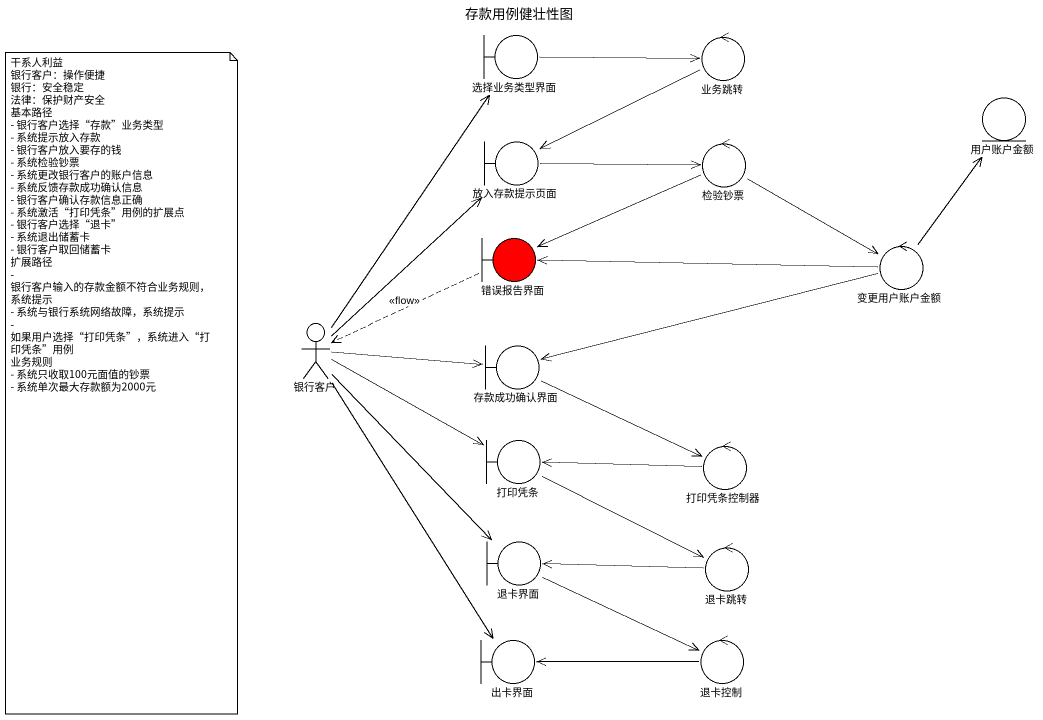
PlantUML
@startuml
title 存款用例健壮性图
boundary 选择业务类型界面
control 业务跳转
entity 用户账户金额
boundary 放入存款提示页面
control 检验钞票
boundary 错误报告界面 #FF0000
control 变更用户账户金额
actor 银行客户
boundary 存款成功确认界面
boundary 打印凭条
control 打印凭条控制器
boundary 退卡界面
control 退卡跳转
boundary 出卡界面
control 退卡控制
选择业务类型界面 -right-> 业务跳转
业务跳转 -left-> 放入存款提示页面
放入存款提示页面 -right-> 检验钞票
检验钞票 -left-> 错误报告界面
检验钞票 -right-> 变更用户账户金额
错误报告界面 .left.> 银行客户 : <<flow>>
变更用户账户金额 -up-> 用户账户金额
变更用户账户金额 -left-> 错误报告界面
变更用户账户金额 -left-> 存款成功确认界面
银行客户 -up-> 选择业务类型界面
银行客户 -up-> 放入存款提示页面
银行客户 -right-> 存款成功确认界面
银行客户 -right-> 打印凭条
银行客户 --> 退卡界面
银行客户 --> 出卡界面
存款成功确认界面 -right-> 打印凭条控制器
打印凭条 -right-> 退卡跳转
打印凭条控制器 -left-> 打印凭条
退卡界面 -right-> 退卡控制
退卡跳转 -left-> 退卡界面
退卡控制 -left-> 出卡界面
note as N1
  干系人利益
  银行客户：操作便捷
  银行：安全稳定
  法律：保护财产安全
  基本路径
  - 银行客户选择“存款”业务类型
  - 系统提示放入存款
  - 银行客户放入要存的钱
  - 系统检验钞票
  - 系统更改银行客户的账户信息
  - 系统反馈存款成功确认信息
  - 银行客户确认存款信息正确
  - 系统激活“打印凭条”用例的扩展点
  - 银行客户选择“退卡”
  - 系统退出储蓄卡
  - 银行客户取回储蓄卡
  扩展路径
  - 银行客户输入的存款金额不符合业务规则，系统提示
  - 系统与银行系统网络故障，系统提示
  - 如果用户选择“打印凭条”，系统进入“打印凭条”用例
  业务规则
  - 系统只收取100元面值的钞票
  - 系统单次最大存款额为2000元
end note
@enduml
